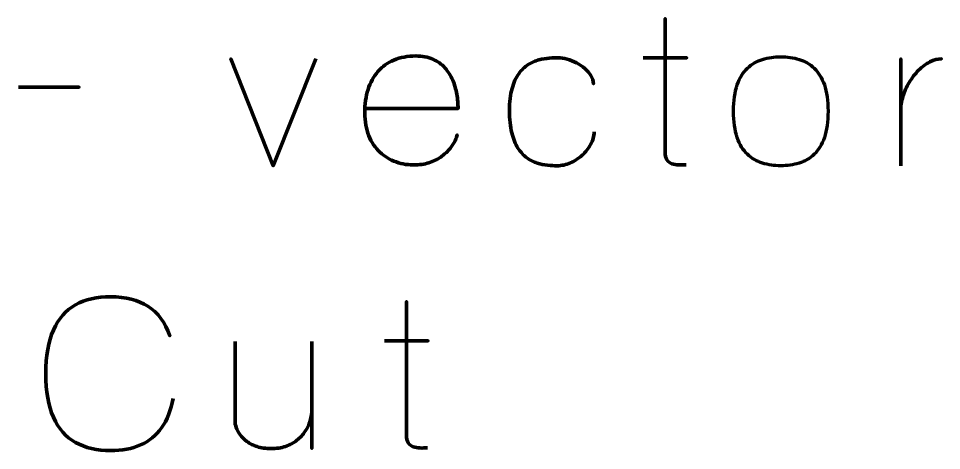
# Model space of a CAD drawing. Header units: centimetres. Extents: x -244 to 242, y -245 to 234.
# Drawn here: x -14.5 to 8.96, y 173.71 to 184.69 of the extents above; entities that cross this region are included whole.
import ezdxf

# ---------------------------------------------------------------- set-up
doc = ezdxf.new("R2010")
doc.units = ezdxf.units.CM
doc.header["$MEASUREMENT"] = 0
doc.layers.add('Layer 1', color=7, linetype='Continuous')

msp = doc.modelspace()

# ---------------------------------------------------------------- linework, layer by layer
at = {"layer": 'Layer 1', "color": 30, "lineweight": 211}
for points, knots in [([(2.47093, 180.97231), (2.40566, 180.96702), (2.3404, 180.96525), (2.2769, 180.96702), (2.2769, 180.96702), (2.2134, 180.96878), (2.15607, 180.97848), (2.10404, 180.99788), (2.10404, 180.99788), (2.052, 181.01641), (2.01055, 181.04992), (1.9788, 181.09754), (1.9788, 181.09754), (1.94793, 181.14517), (1.93206, 181.21308), (1.93118, 181.30039), (1.93118, 181.30039), (1.93118, 181.34184), (1.93118, 181.4124), (1.93118, 181.51118), (1.93118, 181.51118), (1.93118, 181.61084), (1.93118, 181.73078), (1.93118, 181.87277), (1.93118, 181.87277), (1.93118, 182.01477), (1.93118, 182.16999), (1.93118, 182.33844), (1.93118, 182.33844), (1.93118, 182.50689), (1.93118, 182.68064), (1.93118, 182.86055), (1.93118, 182.86055), (1.93118, 183.04047), (1.93118, 183.21774), (1.93118, 183.39325), (1.93118, 183.39325), (1.93118, 183.56875), (1.93118, 183.73368), (1.93118, 183.8889), (1.93118, 183.8889), (1.93118, 184.04412), (1.93118, 184.18171), (1.93118, 184.30077), (1.93118, 184.30077), (1.93118, 184.42071), (1.93118, 184.5142), (1.93118, 184.58299), (1.93118, 184.58299), (1.93118, 184.6509), (1.93118, 184.68618), (1.93118, 184.68706), (1.93118, 184.68706), (1.93118, 184.68618), (1.93118, 184.6509), (1.93118, 184.58299), (1.93118, 184.58299), (1.93118, 184.5142), (1.93118, 184.42071), (1.93118, 184.30077), (1.93118, 184.30077), (1.93118, 184.18171), (1.93118, 184.04412), (1.93118, 183.8889), (1.93118, 183.8889), (1.93118, 183.73368), (1.93118, 183.56875), (1.93118, 183.39325), (1.93118, 183.39325), (1.93118, 183.21774), (1.93118, 183.04047), (1.93118, 182.86055), (1.93118, 182.86055), (1.93118, 182.68064), (1.93118, 182.50689), (1.93118, 182.33844), (1.93118, 182.33844), (1.93118, 182.16999), (1.93118, 182.01477), (1.93118, 181.87277), (1.93118, 181.87277), (1.93118, 181.73078), (1.93118, 181.61084), (1.93118, 181.51118), (1.93118, 181.51118), (1.93118, 181.4124), (1.93118, 181.34184), (1.93118, 181.30039), (1.93118, 181.30039), (1.93206, 181.21308), (1.94793, 181.14517), (1.9788, 181.09754), (1.9788, 181.09754), (2.01055, 181.04992), (2.052, 181.01641), (2.10404, 180.99788), (2.10404, 180.99788), (2.15607, 180.97848), (2.2134, 180.96878), (2.2769, 180.96702), (2.2769, 180.96702), (2.3404, 180.96525), (2.40566, 180.96702), (2.47093, 180.97231)], [0, 0, 0, 0, 0.03846154, 0.03846154, 0.03846154, 0.03846154, 0.07692308, 0.07692308, 0.07692308, 0.07692308, 0.11538462, 0.11538462, 0.11538462, 0.11538462, 0.15384615, 0.15384615, 0.15384615, 0.15384615, 0.19230769, 0.19230769, 0.19230769, 0.19230769, 0.23076923, 0.23076923, 0.23076923, 0.23076923, 0.26923077, 0.26923077, 0.26923077, 0.26923077, 0.30769231, 0.30769231, 0.30769231, 0.30769231, 0.34615385, 0.34615385, 0.34615385, 0.34615385, 0.38461538, 0.38461538, 0.38461538, 0.38461538, 0.42307692, 0.42307692, 0.42307692, 0.42307692, 0.46153846, 0.46153846, 0.46153846, 0.46153846, 0.5, 0.5, 0.5, 0.5, 0.53846154, 0.53846154, 0.53846154, 0.53846154, 0.57692308, 0.57692308, 0.57692308, 0.57692308, 0.61538462, 0.61538462, 0.61538462, 0.61538462, 0.65384615, 0.65384615, 0.65384615, 0.65384615, 0.69230769, 0.69230769, 0.69230769, 0.69230769, 0.73076923, 0.73076923, 0.73076923, 0.73076923, 0.76923077, 0.76923077, 0.76923077, 0.76923077, 0.80769231, 0.80769231, 0.80769231, 0.80769231, 0.84615385, 0.84615385, 0.84615385, 0.84615385, 0.88461538, 0.88461538, 0.88461538, 0.88461538, 0.92307692, 0.92307692, 0.92307692, 0.92307692, 0.96153846, 0.96153846, 0.96153846, 0.96153846, 1, 1, 1, 1]), ([(-5.69412, 182.39577), (-5.69412, 182.39577), (-3.32874, 182.39577), (-3.32874, 182.39577), (-3.32874, 182.39577), (-3.32786, 182.51483), (-3.33844, 182.63566), (-3.35961, 182.76089), (-3.35961, 182.76089), (-3.38078, 182.88525), (-3.41605, 183.00519), (-3.46456, 183.12073), (-3.46456, 183.12073), (-3.51307, 183.23626), (-3.57921, 183.34033), (-3.66123, 183.43205), (-3.66123, 183.43205), (-3.74414, 183.52466), (-3.84644, 183.59786), (-3.96815, 183.65166), (-3.96815, 183.65166), (-4.08986, 183.70546), (-4.23538, 183.73368), (-4.40295, 183.73456), (-4.40295, 183.73456), (-4.61197, 183.73368), (-4.79718, 183.69928), (-4.95858, 183.63137), (-4.95858, 183.63137), (-5.11909, 183.56346), (-5.25491, 183.46645), (-5.36427, 183.33945), (-5.36427, 183.33945), (-5.47451, 183.21333), (-5.5583, 183.06075), (-5.61474, 182.88437), (-5.61474, 182.88437), (-5.67119, 182.70709), (-5.69941, 182.50866), (-5.69941, 182.28993), (-5.69941, 182.28993), (-5.69853, 182.07033), (-5.66325, 181.8763), (-5.59622, 181.70961), (-5.59622, 181.70961), (-5.52831, 181.54293), (-5.43483, 181.4027), (-5.31488, 181.29157), (-5.31488, 181.29157), (-5.19582, 181.17957), (-5.05824, 181.09578), (-4.90213, 181.0411), (-4.90213, 181.0411), (-4.74691, 180.98642), (-4.58022, 180.96173), (-4.40295, 180.96702), (-4.40295, 180.96702), (-4.26096, 180.97231), (-4.13484, 180.99524), (-4.0246, 181.03581), (-4.0246, 181.03581), (-3.91435, 181.07726), (-3.81822, 181.12841), (-3.7362, 181.19015), (-3.7362, 181.19015), (-3.65506, 181.25188), (-3.58715, 181.31715), (-3.53247, 181.38594), (-3.53247, 181.38594), (-3.47779, 181.45473), (-3.43546, 181.52), (-3.40547, 181.58173), (-3.40547, 181.58173), (-3.37548, 181.64259), (-3.35696, 181.69374), (-3.34991, 181.73431), (-3.34991, 181.73431), (-3.35696, 181.69374), (-3.37548, 181.64259), (-3.40547, 181.58173), (-3.40547, 181.58173), (-3.43546, 181.52), (-3.47779, 181.45473), (-3.53247, 181.38594), (-3.53247, 181.38594), (-3.58715, 181.31715), (-3.65506, 181.25188), (-3.7362, 181.19015), (-3.7362, 181.19015), (-3.81822, 181.12841), (-3.91435, 181.07726), (-4.0246, 181.03581), (-4.0246, 181.03581), (-4.13484, 180.99524), (-4.26096, 180.97231), (-4.40295, 180.96702), (-4.40295, 180.96702), (-4.58022, 180.96173), (-4.74691, 180.98642), (-4.90213, 181.0411), (-4.90213, 181.0411), (-5.05824, 181.09578), (-5.19582, 181.17957), (-5.31488, 181.29157), (-5.31488, 181.29157), (-5.43483, 181.4027), (-5.52831, 181.54293), (-5.59622, 181.70961), (-5.59622, 181.70961), (-5.66325, 181.8763), (-5.69853, 182.07033), (-5.69941, 182.28993), (-5.69941, 182.28993), (-5.69941, 182.50866), (-5.67119, 182.70709), (-5.61474, 182.88437), (-5.61474, 182.88437), (-5.5583, 183.06075), (-5.47451, 183.21333), (-5.36427, 183.33945), (-5.36427, 183.33945), (-5.25491, 183.46645), (-5.11909, 183.56346), (-4.95858, 183.63137), (-4.95858, 183.63137), (-4.79718, 183.69928), (-4.61197, 183.73368), (-4.40295, 183.73456), (-4.40295, 183.73456), (-4.23538, 183.73368), (-4.08986, 183.70546), (-3.96815, 183.65166), (-3.96815, 183.65166), (-3.84644, 183.59786), (-3.74414, 183.52466), (-3.66123, 183.43205), (-3.66123, 183.43205), (-3.57921, 183.34033), (-3.51307, 183.23626), (-3.46456, 183.12073), (-3.46456, 183.12073), (-3.41605, 183.00519), (-3.38078, 182.88525), (-3.35961, 182.76089), (-3.35961, 182.76089), (-3.33844, 182.63566), (-3.32786, 182.51483), (-3.32874, 182.39577), (-3.32874, 182.39577), (-3.32874, 182.39577), (-5.69412, 182.39577), (-5.69412, 182.39577)], [0, 0, 0, 0, 0.02631579, 0.02631579, 0.02631579, 0.02631579, 0.05263158, 0.05263158, 0.05263158, 0.05263158, 0.07894737, 0.07894737, 0.07894737, 0.07894737, 0.10526316, 0.10526316, 0.10526316, 0.10526316, 0.13157895, 0.13157895, 0.13157895, 0.13157895, 0.15789474, 0.15789474, 0.15789474, 0.15789474, 0.18421053, 0.18421053, 0.18421053, 0.18421053, 0.21052632, 0.21052632, 0.21052632, 0.21052632, 0.23684211, 0.23684211, 0.23684211, 0.23684211, 0.26315789, 0.26315789, 0.26315789, 0.26315789, 0.28947368, 0.28947368, 0.28947368, 0.28947368, 0.31578947, 0.31578947, 0.31578947, 0.31578947, 0.34210526, 0.34210526, 0.34210526, 0.34210526, 0.36842105, 0.36842105, 0.36842105, 0.36842105, 0.39473684, 0.39473684, 0.39473684, 0.39473684, 0.42105263, 0.42105263, 0.42105263, 0.42105263, 0.44736842, 0.44736842, 0.44736842, 0.44736842, 0.47368421, 0.47368421, 0.47368421, 0.47368421, 0.5, 0.5, 0.5, 0.5, 0.52631579, 0.52631579, 0.52631579, 0.52631579, 0.55263158, 0.55263158, 0.55263158, 0.55263158, 0.57894737, 0.57894737, 0.57894737, 0.57894737, 0.60526316, 0.60526316, 0.60526316, 0.60526316, 0.63157895, 0.63157895, 0.63157895, 0.63157895, 0.65789474, 0.65789474, 0.65789474, 0.65789474, 0.68421053, 0.68421053, 0.68421053, 0.68421053, 0.71052632, 0.71052632, 0.71052632, 0.71052632, 0.73684211, 0.73684211, 0.73684211, 0.73684211, 0.76315789, 0.76315789, 0.76315789, 0.76315789, 0.78947368, 0.78947368, 0.78947368, 0.78947368, 0.81578947, 0.81578947, 0.81578947, 0.81578947, 0.84210526, 0.84210526, 0.84210526, 0.84210526, 0.86842105, 0.86842105, 0.86842105, 0.86842105, 0.89473684, 0.89473684, 0.89473684, 0.89473684, 0.92105263, 0.92105263, 0.92105263, 0.92105263, 0.94736842, 0.94736842, 0.94736842, 0.94736842, 0.97368421, 0.97368421, 0.97368421, 0.97368421, 1, 1, 1, 1]), ([(0.13201, 181.80839), (0.12672, 181.69639), (0.09673, 181.58879), (0.04117, 181.48648), (0.04117, 181.48648), (-0.01351, 181.38329), (-0.08671, 181.29157), (-0.17579, 181.21043), (-0.17579, 181.21043), (-0.26575, 181.12929), (-0.36541, 181.06491), (-0.47477, 181.01817), (-0.47477, 181.01817), (-0.58501, 180.97054), (-0.69614, 180.94673), (-0.80991, 180.94585), (-0.80991, 180.94585), (-0.88487, 180.94497), (-0.96601, 180.9485), (-1.05421, 180.95732), (-1.05421, 180.95732), (-1.14152, 180.96613), (-1.2306, 180.98466), (-1.32144, 181.01464), (-1.32144, 181.01464), (-1.41228, 181.04375), (-1.49959, 181.08873), (-1.58249, 181.1487), (-1.58249, 181.1487), (-1.66539, 181.20955), (-1.74036, 181.29157), (-1.80651, 181.39388), (-1.80651, 181.39388), (-1.87265, 181.49707), (-1.92469, 181.62671), (-1.96261, 181.78282), (-1.96261, 181.78282), (-2.00141, 181.93892), (-2.02082, 182.12766), (-2.0217, 182.34814), (-2.0217, 182.34814), (-2.02082, 182.56775), (-1.99877, 182.75384), (-1.95644, 182.90641), (-1.95644, 182.90641), (-1.9141, 183.05987), (-1.85678, 183.18511), (-1.78534, 183.283), (-1.78534, 183.283), (-1.7139, 183.38178), (-1.63453, 183.45851), (-1.54633, 183.51407), (-1.54633, 183.51407), (-1.45814, 183.56875), (-1.36818, 183.60932), (-1.27557, 183.63402), (-1.27557, 183.63402), (-1.18297, 183.65871), (-1.09478, 183.67371), (-1.01011, 183.67988), (-1.01011, 183.67988), (-0.92632, 183.68517), (-0.85224, 183.68782), (-0.78874, 183.68694), (-0.78874, 183.68694), (-0.71289, 183.68694), (-0.6344, 183.67547), (-0.55326, 183.65342), (-0.55326, 183.65342), (-0.47212, 183.63225), (-0.39363, 183.6005), (-0.3169, 183.56082), (-0.3169, 183.56082), (-0.24017, 183.52113), (-0.1705, 183.4735), (-0.10788, 183.41794), (-0.10788, 183.41794), (-0.04526, 183.36326), (0.00589, 183.30241), (0.04558, 183.23626), (0.04558, 183.23626), (0.08527, 183.17012), (0.10908, 183.09956), (0.11613, 183.02548), (0.11613, 183.02548), (0.10908, 183.09956), (0.08527, 183.17012), (0.04558, 183.23626), (0.04558, 183.23626), (0.00589, 183.30241), (-0.04526, 183.36326), (-0.10788, 183.41794), (-0.10788, 183.41794), (-0.1705, 183.4735), (-0.24017, 183.52113), (-0.3169, 183.56082), (-0.3169, 183.56082), (-0.39363, 183.6005), (-0.47212, 183.63225), (-0.55326, 183.65342), (-0.55326, 183.65342), (-0.6344, 183.67547), (-0.71289, 183.68694), (-0.78874, 183.68694), (-0.78874, 183.68694), (-0.85224, 183.68782), (-0.92632, 183.68517), (-1.01011, 183.67988), (-1.01011, 183.67988), (-1.09478, 183.67371), (-1.18297, 183.65871), (-1.27557, 183.63402), (-1.27557, 183.63402), (-1.36818, 183.60932), (-1.45814, 183.56875), (-1.54633, 183.51407), (-1.54633, 183.51407), (-1.63453, 183.45851), (-1.7139, 183.38178), (-1.78534, 183.283), (-1.78534, 183.283), (-1.85678, 183.18511), (-1.9141, 183.05987), (-1.95644, 182.90641), (-1.95644, 182.90641), (-1.99877, 182.75384), (-2.02082, 182.56775), (-2.0217, 182.34814), (-2.0217, 182.34814), (-2.02082, 182.12766), (-2.00141, 181.93892), (-1.96261, 181.78282), (-1.96261, 181.78282), (-1.92469, 181.62671), (-1.87265, 181.49707), (-1.80651, 181.39388), (-1.80651, 181.39388), (-1.74036, 181.29157), (-1.66539, 181.20955), (-1.58249, 181.1487), (-1.58249, 181.1487), (-1.49959, 181.08873), (-1.41228, 181.04375), (-1.32144, 181.01464), (-1.32144, 181.01464), (-1.2306, 180.98466), (-1.14152, 180.96613), (-1.05421, 180.95732), (-1.05421, 180.95732), (-0.96601, 180.9485), (-0.88487, 180.94497), (-0.80991, 180.94585), (-0.80991, 180.94585), (-0.69614, 180.94673), (-0.58501, 180.97054), (-0.47477, 181.01817), (-0.47477, 181.01817), (-0.36541, 181.06491), (-0.26575, 181.12929), (-0.17579, 181.21043), (-0.17579, 181.21043), (-0.08671, 181.29157), (-0.01351, 181.38329), (0.04117, 181.48648), (0.04117, 181.48648), (0.09673, 181.58879), (0.12672, 181.69639), (0.13201, 181.80839)], [0, 0, 0, 0, 0.02380952, 0.02380952, 0.02380952, 0.02380952, 0.04761905, 0.04761905, 0.04761905, 0.04761905, 0.07142857, 0.07142857, 0.07142857, 0.07142857, 0.0952381, 0.0952381, 0.0952381, 0.0952381, 0.11904762, 0.11904762, 0.11904762, 0.11904762, 0.14285714, 0.14285714, 0.14285714, 0.14285714, 0.16666667, 0.16666667, 0.16666667, 0.16666667, 0.19047619, 0.19047619, 0.19047619, 0.19047619, 0.21428571, 0.21428571, 0.21428571, 0.21428571, 0.23809524, 0.23809524, 0.23809524, 0.23809524, 0.26190476, 0.26190476, 0.26190476, 0.26190476, 0.28571429, 0.28571429, 0.28571429, 0.28571429, 0.30952381, 0.30952381, 0.30952381, 0.30952381, 0.33333333, 0.33333333, 0.33333333, 0.33333333, 0.35714286, 0.35714286, 0.35714286, 0.35714286, 0.38095238, 0.38095238, 0.38095238, 0.38095238, 0.4047619, 0.4047619, 0.4047619, 0.4047619, 0.42857143, 0.42857143, 0.42857143, 0.42857143, 0.45238095, 0.45238095, 0.45238095, 0.45238095, 0.47619048, 0.47619048, 0.47619048, 0.47619048, 0.5, 0.5, 0.5, 0.5, 0.52380952, 0.52380952, 0.52380952, 0.52380952, 0.54761905, 0.54761905, 0.54761905, 0.54761905, 0.57142857, 0.57142857, 0.57142857, 0.57142857, 0.5952381, 0.5952381, 0.5952381, 0.5952381, 0.61904762, 0.61904762, 0.61904762, 0.61904762, 0.64285714, 0.64285714, 0.64285714, 0.64285714, 0.66666667, 0.66666667, 0.66666667, 0.66666667, 0.69047619, 0.69047619, 0.69047619, 0.69047619, 0.71428571, 0.71428571, 0.71428571, 0.71428571, 0.73809524, 0.73809524, 0.73809524, 0.73809524, 0.76190476, 0.76190476, 0.76190476, 0.76190476, 0.78571429, 0.78571429, 0.78571429, 0.78571429, 0.80952381, 0.80952381, 0.80952381, 0.80952381, 0.83333333, 0.83333333, 0.83333333, 0.83333333, 0.85714286, 0.85714286, 0.85714286, 0.85714286, 0.88095238, 0.88095238, 0.88095238, 0.88095238, 0.9047619, 0.9047619, 0.9047619, 0.9047619, 0.92857143, 0.92857143, 0.92857143, 0.92857143, 0.95238095, 0.95238095, 0.95238095, 0.95238095, 0.97619048, 0.97619048, 0.97619048, 0.97619048, 1, 1, 1, 1]), ([(1.37555, 183.68694), (1.37555, 183.68694), (2.48151, 183.68694), (2.48151, 183.68694), (2.48151, 183.68694), (2.48151, 183.68694), (1.37555, 183.68694), (1.37555, 183.68694)], [0, 0, 0, 0, 0.5, 0.5, 0.5, 0.5, 1, 1, 1, 1]), ([(4.87334, 180.94585), (5.04003, 180.94497), (5.19525, 180.96613), (5.33989, 181.01111), (5.33989, 181.01111), (5.48453, 181.05609), (5.61241, 181.13106), (5.72177, 181.23601), (5.72177, 181.23601), (5.83201, 181.34096), (5.91756, 181.48295), (5.98018, 181.66287), (5.98018, 181.66287), (6.04192, 181.84191), (6.07367, 182.06504), (6.07455, 182.33227), (6.07455, 182.33227), (6.07367, 182.59861), (6.04192, 182.82087), (5.98018, 182.99902), (5.98018, 182.99902), (5.91756, 183.17717), (5.83201, 183.31916), (5.72177, 183.42412), (5.72177, 183.42412), (5.61241, 183.52818), (5.48453, 183.60315), (5.33989, 183.64813), (5.33989, 183.64813), (5.19525, 183.69311), (5.04003, 183.71428), (4.87334, 183.71339), (4.87334, 183.71339), (4.70842, 183.71428), (4.55319, 183.69311), (4.40855, 183.64813), (4.40855, 183.64813), (4.26392, 183.60315), (4.13692, 183.52818), (4.02667, 183.42412), (4.02667, 183.42412), (3.91643, 183.31916), (3.83, 183.17717), (3.76738, 182.99902), (3.76738, 182.99902), (3.70476, 182.82087), (3.67301, 182.59861), (3.67213, 182.33227), (3.67213, 182.33227), (3.67301, 182.06504), (3.70476, 181.84191), (3.76738, 181.66287), (3.76738, 181.66287), (3.83, 181.48295), (3.91643, 181.34096), (4.02667, 181.23601), (4.02667, 181.23601), (4.13692, 181.13106), (4.26392, 181.05609), (4.40855, 181.01111), (4.40855, 181.01111), (4.55319, 180.96613), (4.70842, 180.94497), (4.87334, 180.94585)], [0, 0, 0, 0, 0.0625, 0.0625, 0.0625, 0.0625, 0.125, 0.125, 0.125, 0.125, 0.1875, 0.1875, 0.1875, 0.1875, 0.25, 0.25, 0.25, 0.25, 0.3125, 0.3125, 0.3125, 0.3125, 0.375, 0.375, 0.375, 0.375, 0.4375, 0.4375, 0.4375, 0.4375, 0.5, 0.5, 0.5, 0.5, 0.5625, 0.5625, 0.5625, 0.5625, 0.625, 0.625, 0.625, 0.625, 0.6875, 0.6875, 0.6875, 0.6875, 0.75, 0.75, 0.75, 0.75, 0.8125, 0.8125, 0.8125, 0.8125, 0.875, 0.875, 0.875, 0.875, 0.9375, 0.9375, 0.9375, 0.9375, 1, 1, 1, 1]), ([(4.87334, 180.94585), (5.04003, 180.94497), (5.19525, 180.96613), (5.33989, 181.01111), (5.33989, 181.01111), (5.48453, 181.05609), (5.61241, 181.13106), (5.72177, 181.23601), (5.72177, 181.23601), (5.83201, 181.34096), (5.91756, 181.48295), (5.98018, 181.66287), (5.98018, 181.66287), (6.04192, 181.84191), (6.07367, 182.06504), (6.07455, 182.33227), (6.07455, 182.33227), (6.07367, 182.59861), (6.04192, 182.82087), (5.98018, 182.99902), (5.98018, 182.99902), (5.91756, 183.17717), (5.83201, 183.31916), (5.72177, 183.42412), (5.72177, 183.42412), (5.61241, 183.52818), (5.48453, 183.60315), (5.33989, 183.64813), (5.33989, 183.64813), (5.19525, 183.69311), (5.04003, 183.71428), (4.87334, 183.71339), (4.87334, 183.71339), (4.70842, 183.71428), (4.55319, 183.69311), (4.40855, 183.64813), (4.40855, 183.64813), (4.26392, 183.60315), (4.13692, 183.52818), (4.02667, 183.42412), (4.02667, 183.42412), (3.91643, 183.31916), (3.83, 183.17717), (3.76738, 182.99902), (3.76738, 182.99902), (3.70476, 182.82087), (3.67301, 182.59861), (3.67213, 182.33227), (3.67213, 182.33227), (3.67301, 182.06504), (3.70476, 181.84191), (3.76738, 181.66287), (3.76738, 181.66287), (3.83, 181.48295), (3.91643, 181.34096), (4.02667, 181.23601), (4.02667, 181.23601), (4.13692, 181.13106), (4.26392, 181.05609), (4.40855, 181.01111), (4.40855, 181.01111), (4.55319, 180.96613), (4.70842, 180.94497), (4.87334, 180.94585)], [0, 0, 0, 0, 0.0625, 0.0625, 0.0625, 0.0625, 0.125, 0.125, 0.125, 0.125, 0.1875, 0.1875, 0.1875, 0.1875, 0.25, 0.25, 0.25, 0.25, 0.3125, 0.3125, 0.3125, 0.3125, 0.375, 0.375, 0.375, 0.375, 0.4375, 0.4375, 0.4375, 0.4375, 0.5, 0.5, 0.5, 0.5, 0.5625, 0.5625, 0.5625, 0.5625, 0.625, 0.625, 0.625, 0.625, 0.6875, 0.6875, 0.6875, 0.6875, 0.75, 0.75, 0.75, 0.75, 0.8125, 0.8125, 0.8125, 0.8125, 0.875, 0.875, 0.875, 0.875, 0.9375, 0.9375, 0.9375, 0.9375, 1, 1, 1, 1]), ([(-6.94295, 183.66048), (-6.94295, 183.66048), (-8.02774, 180.94585), (-8.02774, 180.94585), (-8.02774, 180.94585), (-8.02774, 180.94585), (-9.10195, 183.66048), (-9.10195, 183.66048), (-9.10195, 183.66048), (-9.10195, 183.66048), (-8.02774, 180.94585), (-8.02774, 180.94585), (-8.02774, 180.94585), (-8.02774, 180.94585), (-6.94295, 183.66048), (-6.94295, 183.66048)], [0, 0, 0, 0, 0.25, 0.25, 0.25, 0.25, 0.5, 0.5, 0.5, 0.5, 0.75, 0.75, 0.75, 0.75, 1, 1, 1, 1]), ([(7.92135, 182.33227), (7.9187, 182.45486), (7.93722, 182.57921), (7.97603, 182.70445), (7.97603, 182.70445), (8.01483, 182.82968), (8.06863, 182.94963), (8.13742, 183.06428), (8.13742, 183.06428), (8.2071, 183.17893), (8.28647, 183.28036), (8.37643, 183.37032), (8.37643, 183.37032), (8.46551, 183.46028), (8.56076, 183.53083), (8.66042, 183.58287), (8.66042, 183.58287), (8.76008, 183.6349), (8.85885, 183.66048), (8.95851, 183.66048), (8.95851, 183.66048), (8.85885, 183.66048), (8.76008, 183.6349), (8.66042, 183.58287), (8.66042, 183.58287), (8.56076, 183.53083), (8.46551, 183.46028), (8.37643, 183.37032), (8.37643, 183.37032), (8.28647, 183.28036), (8.2071, 183.17893), (8.13742, 183.06428), (8.13742, 183.06428), (8.06863, 182.94963), (8.01483, 182.82968), (7.97603, 182.70445), (7.97603, 182.70445), (7.93722, 182.57921), (7.9187, 182.45486), (7.92135, 182.33227)], [0, 0, 0, 0, 0.1, 0.1, 0.1, 0.1, 0.2, 0.2, 0.2, 0.2, 0.3, 0.3, 0.3, 0.3, 0.4, 0.4, 0.4, 0.4, 0.5, 0.5, 0.5, 0.5, 0.6, 0.6, 0.6, 0.6, 0.7, 0.7, 0.7, 0.7, 0.8, 0.8, 0.8, 0.8, 0.9, 0.9, 0.9, 0.9, 1, 1, 1, 1]), ([(7.92135, 180.94585), (7.92135, 180.94585), (7.92135, 183.66048), (7.92135, 183.66048), (7.92135, 183.66048), (7.92135, 183.66048), (7.92135, 180.94585), (7.92135, 180.94585)], [0, 0, 0, 0, 0.5, 0.5, 0.5, 0.5, 1, 1, 1, 1]), ([(-14.49945, 182.94081), (-14.49945, 182.94081), (-12.95957, 182.94081), (-12.95957, 182.94081), (-12.95957, 182.94081), (-12.95957, 182.94081), (-14.49945, 182.94081), (-14.49945, 182.94081)], [0, 0, 0, 0, 0.5, 0.5, 0.5, 0.5, 1, 1, 1, 1]), ([(-10.56775, 175.03505), (-10.62419, 174.73255), (-10.72297, 174.48296), (-10.86144, 174.28716), (-10.86144, 174.28716), (-11.00078, 174.09225), (-11.17894, 173.94762), (-11.39589, 173.85325), (-11.39589, 173.85325), (-11.61197, 173.75888), (-11.86597, 173.71125), (-12.15525, 173.71214), (-12.15525, 173.71214), (-12.50714, 173.71125), (-12.80612, 173.77916), (-13.0513, 173.91763), (-13.0513, 173.91763), (-13.29649, 174.05521), (-13.48346, 174.26776), (-13.61222, 174.55616), (-13.61222, 174.55616), (-13.74099, 174.84455), (-13.80537, 175.21409), (-13.80625, 175.66476), (-13.80625, 175.66476), (-13.80537, 176.11367), (-13.74099, 176.48233), (-13.61222, 176.77072), (-13.61222, 176.77072), (-13.48346, 177.05912), (-13.29649, 177.27255), (-13.0513, 177.41101), (-13.0513, 177.41101), (-12.80612, 177.54948), (-12.50714, 177.61827), (-12.15525, 177.61739), (-12.15525, 177.61739), (-11.77866, 177.61827), (-11.46292, 177.53801), (-11.20892, 177.37662), (-11.20892, 177.37662), (-10.9558, 177.21522), (-10.76971, 176.96563), (-10.65241, 176.62785), (-10.65241, 176.62785), (-10.76971, 176.96563), (-10.9558, 177.21522), (-11.20892, 177.37662), (-11.20892, 177.37662), (-11.46292, 177.53801), (-11.77866, 177.61827), (-12.15525, 177.61739), (-12.15525, 177.61739), (-12.50714, 177.61827), (-12.80612, 177.54948), (-13.0513, 177.41101), (-13.0513, 177.41101), (-13.29649, 177.27255), (-13.48346, 177.05912), (-13.61222, 176.77072), (-13.61222, 176.77072), (-13.74099, 176.48233), (-13.80537, 176.11367), (-13.80625, 175.66476), (-13.80625, 175.66476), (-13.80537, 175.21409), (-13.74099, 174.84455), (-13.61222, 174.55616), (-13.61222, 174.55616), (-13.48346, 174.26776), (-13.29649, 174.05521), (-13.0513, 173.91763), (-13.0513, 173.91763), (-12.80612, 173.77916), (-12.50714, 173.71125), (-12.15525, 173.71214), (-12.15525, 173.71214), (-11.86597, 173.71125), (-11.61197, 173.75888), (-11.39589, 173.85325), (-11.39589, 173.85325), (-11.17894, 173.94762), (-11.00078, 174.09225), (-10.86144, 174.28716), (-10.86144, 174.28716), (-10.72297, 174.48296), (-10.62419, 174.73255), (-10.56775, 175.03505)], [0, 0, 0, 0, 0.04545455, 0.04545455, 0.04545455, 0.04545455, 0.09090909, 0.09090909, 0.09090909, 0.09090909, 0.13636364, 0.13636364, 0.13636364, 0.13636364, 0.18181818, 0.18181818, 0.18181818, 0.18181818, 0.22727273, 0.22727273, 0.22727273, 0.22727273, 0.27272727, 0.27272727, 0.27272727, 0.27272727, 0.31818182, 0.31818182, 0.31818182, 0.31818182, 0.36363636, 0.36363636, 0.36363636, 0.36363636, 0.40909091, 0.40909091, 0.40909091, 0.40909091, 0.45454545, 0.45454545, 0.45454545, 0.45454545, 0.5, 0.5, 0.5, 0.5, 0.54545455, 0.54545455, 0.54545455, 0.54545455, 0.59090909, 0.59090909, 0.59090909, 0.59090909, 0.63636364, 0.63636364, 0.63636364, 0.63636364, 0.68181818, 0.68181818, 0.68181818, 0.68181818, 0.72727273, 0.72727273, 0.72727273, 0.72727273, 0.77272727, 0.77272727, 0.77272727, 0.77272727, 0.81818182, 0.81818182, 0.81818182, 0.81818182, 0.86363636, 0.86363636, 0.86363636, 0.86363636, 0.90909091, 0.90909091, 0.90909091, 0.90909091, 0.95454545, 0.95454545, 0.95454545, 0.95454545, 1, 1, 1, 1]), ([(-4.10133, 173.78093), (-4.1666, 173.77564), (-4.23186, 173.77387), (-4.29536, 173.77564), (-4.29536, 173.77564), (-4.35886, 173.7774), (-4.41619, 173.7871), (-4.46822, 173.8065), (-4.46822, 173.8065), (-4.52026, 173.82503), (-4.56171, 173.85854), (-4.59346, 173.90616), (-4.59346, 173.90616), (-4.62433, 173.95379), (-4.6402, 174.0217), (-4.64108, 174.10901), (-4.64108, 174.10901), (-4.64108, 174.15046), (-4.64108, 174.22102), (-4.64108, 174.3198), (-4.64108, 174.3198), (-4.64108, 174.41946), (-4.64108, 174.5394), (-4.64108, 174.68139), (-4.64108, 174.68139), (-4.64108, 174.82339), (-4.64108, 174.97861), (-4.64108, 175.14706), (-4.64108, 175.14706), (-4.64108, 175.31551), (-4.64108, 175.48926), (-4.64108, 175.66917), (-4.64108, 175.66917), (-4.64108, 175.84909), (-4.64108, 176.02636), (-4.64108, 176.20187), (-4.64108, 176.20187), (-4.64108, 176.37737), (-4.64108, 176.5423), (-4.64108, 176.69752), (-4.64108, 176.69752), (-4.64108, 176.85274), (-4.64108, 176.99033), (-4.64108, 177.10939), (-4.64108, 177.10939), (-4.64108, 177.22933), (-4.64108, 177.32282), (-4.64108, 177.39161), (-4.64108, 177.39161), (-4.64108, 177.45952), (-4.64108, 177.4948), (-4.64108, 177.49568), (-4.64108, 177.49568), (-4.64108, 177.4948), (-4.64108, 177.45952), (-4.64108, 177.39161), (-4.64108, 177.39161), (-4.64108, 177.32282), (-4.64108, 177.22933), (-4.64108, 177.10939), (-4.64108, 177.10939), (-4.64108, 176.99033), (-4.64108, 176.85274), (-4.64108, 176.69752), (-4.64108, 176.69752), (-4.64108, 176.5423), (-4.64108, 176.37737), (-4.64108, 176.20187), (-4.64108, 176.20187), (-4.64108, 176.02636), (-4.64108, 175.84909), (-4.64108, 175.66917), (-4.64108, 175.66917), (-4.64108, 175.48926), (-4.64108, 175.31551), (-4.64108, 175.14706), (-4.64108, 175.14706), (-4.64108, 174.97861), (-4.64108, 174.82339), (-4.64108, 174.68139), (-4.64108, 174.68139), (-4.64108, 174.5394), (-4.64108, 174.41946), (-4.64108, 174.3198), (-4.64108, 174.3198), (-4.64108, 174.22102), (-4.64108, 174.15046), (-4.64108, 174.10901), (-4.64108, 174.10901), (-4.6402, 174.0217), (-4.62433, 173.95379), (-4.59346, 173.90616), (-4.59346, 173.90616), (-4.56171, 173.85854), (-4.52026, 173.82503), (-4.46822, 173.8065), (-4.46822, 173.8065), (-4.41619, 173.7871), (-4.35886, 173.7774), (-4.29536, 173.77564), (-4.29536, 173.77564), (-4.23186, 173.77387), (-4.1666, 173.77564), (-4.10133, 173.78093)], [0, 0, 0, 0, 0.03846154, 0.03846154, 0.03846154, 0.03846154, 0.07692308, 0.07692308, 0.07692308, 0.07692308, 0.11538462, 0.11538462, 0.11538462, 0.11538462, 0.15384615, 0.15384615, 0.15384615, 0.15384615, 0.19230769, 0.19230769, 0.19230769, 0.19230769, 0.23076923, 0.23076923, 0.23076923, 0.23076923, 0.26923077, 0.26923077, 0.26923077, 0.26923077, 0.30769231, 0.30769231, 0.30769231, 0.30769231, 0.34615385, 0.34615385, 0.34615385, 0.34615385, 0.38461538, 0.38461538, 0.38461538, 0.38461538, 0.42307692, 0.42307692, 0.42307692, 0.42307692, 0.46153846, 0.46153846, 0.46153846, 0.46153846, 0.5, 0.5, 0.5, 0.5, 0.53846154, 0.53846154, 0.53846154, 0.53846154, 0.57692308, 0.57692308, 0.57692308, 0.57692308, 0.61538462, 0.61538462, 0.61538462, 0.61538462, 0.65384615, 0.65384615, 0.65384615, 0.65384615, 0.69230769, 0.69230769, 0.69230769, 0.69230769, 0.73076923, 0.73076923, 0.73076923, 0.73076923, 0.76923077, 0.76923077, 0.76923077, 0.76923077, 0.80769231, 0.80769231, 0.80769231, 0.80769231, 0.84615385, 0.84615385, 0.84615385, 0.84615385, 0.88461538, 0.88461538, 0.88461538, 0.88461538, 0.92307692, 0.92307692, 0.92307692, 0.92307692, 0.96153846, 0.96153846, 0.96153846, 0.96153846, 1, 1, 1, 1]), ([(-8.99612, 176.47968), (-8.99612, 176.4788), (-8.99612, 176.45322), (-8.99612, 176.40295), (-8.99612, 176.40295), (-8.99612, 176.35268), (-8.99612, 176.28477), (-8.99612, 176.19922), (-8.99612, 176.19922), (-8.99612, 176.11279), (-8.99612, 176.01489), (-8.99612, 175.90553), (-8.99612, 175.90553), (-8.99612, 175.79705), (-8.99612, 175.6824), (-8.99612, 175.56334), (-8.99612, 175.56334), (-8.99612, 175.44339), (-8.99612, 175.32521), (-8.99612, 175.2088), (-8.99612, 175.2088), (-8.99612, 175.0915), (-8.99612, 174.98214), (-8.99612, 174.8816), (-8.99612, 174.8816), (-8.99612, 174.78017), (-8.99612, 174.69286), (-8.99612, 174.61966), (-8.99612, 174.61966), (-8.99612, 174.54734), (-8.99612, 174.4953), (-8.99612, 174.46355), (-8.99612, 174.46355), (-8.99612, 174.41416), (-8.98642, 174.3586), (-8.96526, 174.29775), (-8.96526, 174.29775), (-8.94497, 174.23601), (-8.91234, 174.17428), (-8.86736, 174.11254), (-8.86736, 174.11254), (-8.82238, 174.04992), (-8.76505, 173.9926), (-8.69362, 173.93968), (-8.69362, 173.93968), (-8.6213, 173.88676), (-8.53487, 173.84443), (-8.43433, 173.8118), (-8.43433, 173.8118), (-8.3329, 173.77916), (-8.21472, 173.76153), (-8.08067, 173.75976), (-8.08067, 173.75976), (-7.94485, 173.75976), (-7.82226, 173.77828), (-7.71289, 173.81532), (-7.71289, 173.81532), (-7.60265, 173.85325), (-7.50652, 173.90528), (-7.42273, 173.97143), (-7.42273, 173.97143), (-7.33983, 174.03757), (-7.27016, 174.11342), (-7.21371, 174.19985), (-7.21371, 174.19985), (-7.15727, 174.2854), (-7.11494, 174.37624), (-7.08671, 174.47326), (-7.08671, 174.47326), (-7.05761, 174.56939), (-7.0435, 174.66728), (-7.0435, 174.76518), (-7.0435, 174.76518), (-7.0435, 174.66728), (-7.05761, 174.56939), (-7.08671, 174.47326), (-7.08671, 174.47326), (-7.11494, 174.37624), (-7.15727, 174.2854), (-7.21371, 174.19985), (-7.21371, 174.19985), (-7.27016, 174.11342), (-7.33983, 174.03757), (-7.42273, 173.97143), (-7.42273, 173.97143), (-7.50652, 173.90528), (-7.60265, 173.85325), (-7.71289, 173.81532), (-7.71289, 173.81532), (-7.82226, 173.77828), (-7.94485, 173.75976), (-8.08067, 173.75976), (-8.08067, 173.75976), (-8.21472, 173.76153), (-8.3329, 173.77916), (-8.43433, 173.8118), (-8.43433, 173.8118), (-8.53487, 173.84443), (-8.6213, 173.88676), (-8.69362, 173.93968), (-8.69362, 173.93968), (-8.76505, 173.9926), (-8.82238, 174.04992), (-8.86736, 174.11254), (-8.86736, 174.11254), (-8.91234, 174.17428), (-8.94497, 174.23601), (-8.96526, 174.29775), (-8.96526, 174.29775), (-8.98642, 174.3586), (-8.99612, 174.41416), (-8.99612, 174.46355), (-8.99612, 174.46355), (-8.99612, 174.4953), (-8.99612, 174.54734), (-8.99612, 174.61966), (-8.99612, 174.61966), (-8.99612, 174.69286), (-8.99612, 174.78017), (-8.99612, 174.8816), (-8.99612, 174.8816), (-8.99612, 174.98214), (-8.99612, 175.0915), (-8.99612, 175.2088), (-8.99612, 175.2088), (-8.99612, 175.32521), (-8.99612, 175.44339), (-8.99612, 175.56334), (-8.99612, 175.56334), (-8.99612, 175.6824), (-8.99612, 175.79705), (-8.99612, 175.90553), (-8.99612, 175.90553), (-8.99612, 176.01489), (-8.99612, 176.11279), (-8.99612, 176.19922), (-8.99612, 176.19922), (-8.99612, 176.28477), (-8.99612, 176.35268), (-8.99612, 176.40295), (-8.99612, 176.40295), (-8.99612, 176.45322), (-8.99612, 176.4788), (-8.99612, 176.47968)], [0, 0, 0, 0, 0.02777778, 0.02777778, 0.02777778, 0.02777778, 0.05555556, 0.05555556, 0.05555556, 0.05555556, 0.08333333, 0.08333333, 0.08333333, 0.08333333, 0.11111111, 0.11111111, 0.11111111, 0.11111111, 0.13888889, 0.13888889, 0.13888889, 0.13888889, 0.16666667, 0.16666667, 0.16666667, 0.16666667, 0.19444444, 0.19444444, 0.19444444, 0.19444444, 0.22222222, 0.22222222, 0.22222222, 0.22222222, 0.25, 0.25, 0.25, 0.25, 0.27777778, 0.27777778, 0.27777778, 0.27777778, 0.30555556, 0.30555556, 0.30555556, 0.30555556, 0.33333333, 0.33333333, 0.33333333, 0.33333333, 0.36111111, 0.36111111, 0.36111111, 0.36111111, 0.38888889, 0.38888889, 0.38888889, 0.38888889, 0.41666667, 0.41666667, 0.41666667, 0.41666667, 0.44444444, 0.44444444, 0.44444444, 0.44444444, 0.47222222, 0.47222222, 0.47222222, 0.47222222, 0.5, 0.5, 0.5, 0.5, 0.52777778, 0.52777778, 0.52777778, 0.52777778, 0.55555556, 0.55555556, 0.55555556, 0.55555556, 0.58333333, 0.58333333, 0.58333333, 0.58333333, 0.61111111, 0.61111111, 0.61111111, 0.61111111, 0.63888889, 0.63888889, 0.63888889, 0.63888889, 0.66666667, 0.66666667, 0.66666667, 0.66666667, 0.69444444, 0.69444444, 0.69444444, 0.69444444, 0.72222222, 0.72222222, 0.72222222, 0.72222222, 0.75, 0.75, 0.75, 0.75, 0.77777778, 0.77777778, 0.77777778, 0.77777778, 0.80555556, 0.80555556, 0.80555556, 0.80555556, 0.83333333, 0.83333333, 0.83333333, 0.83333333, 0.86111111, 0.86111111, 0.86111111, 0.86111111, 0.88888889, 0.88888889, 0.88888889, 0.88888889, 0.91666667, 0.91666667, 0.91666667, 0.91666667, 0.94444444, 0.94444444, 0.94444444, 0.94444444, 0.97222222, 0.97222222, 0.97222222, 0.97222222, 1, 1, 1, 1]), ([(-7.0435, 176.47968), (-7.0435, 176.47968), (-7.0435, 173.75976), (-7.0435, 173.75976), (-7.0435, 173.75976), (-7.0435, 173.75976), (-7.0435, 176.47968), (-7.0435, 176.47968)], [0, 0, 0, 0, 0.5, 0.5, 0.5, 0.5, 1, 1, 1, 1]), ([(-5.19671, 176.49556), (-5.19671, 176.49556), (-4.09075, 176.49556), (-4.09075, 176.49556), (-4.09075, 176.49556), (-4.09075, 176.49556), (-5.19671, 176.49556), (-5.19671, 176.49556)], [0, 0, 0, 0, 0.5, 0.5, 0.5, 0.5, 1, 1, 1, 1])]:
    msp.add_open_spline(points, degree=3, knots=knots, dxfattribs=at)

doc.saveas('drawing.dxf')
